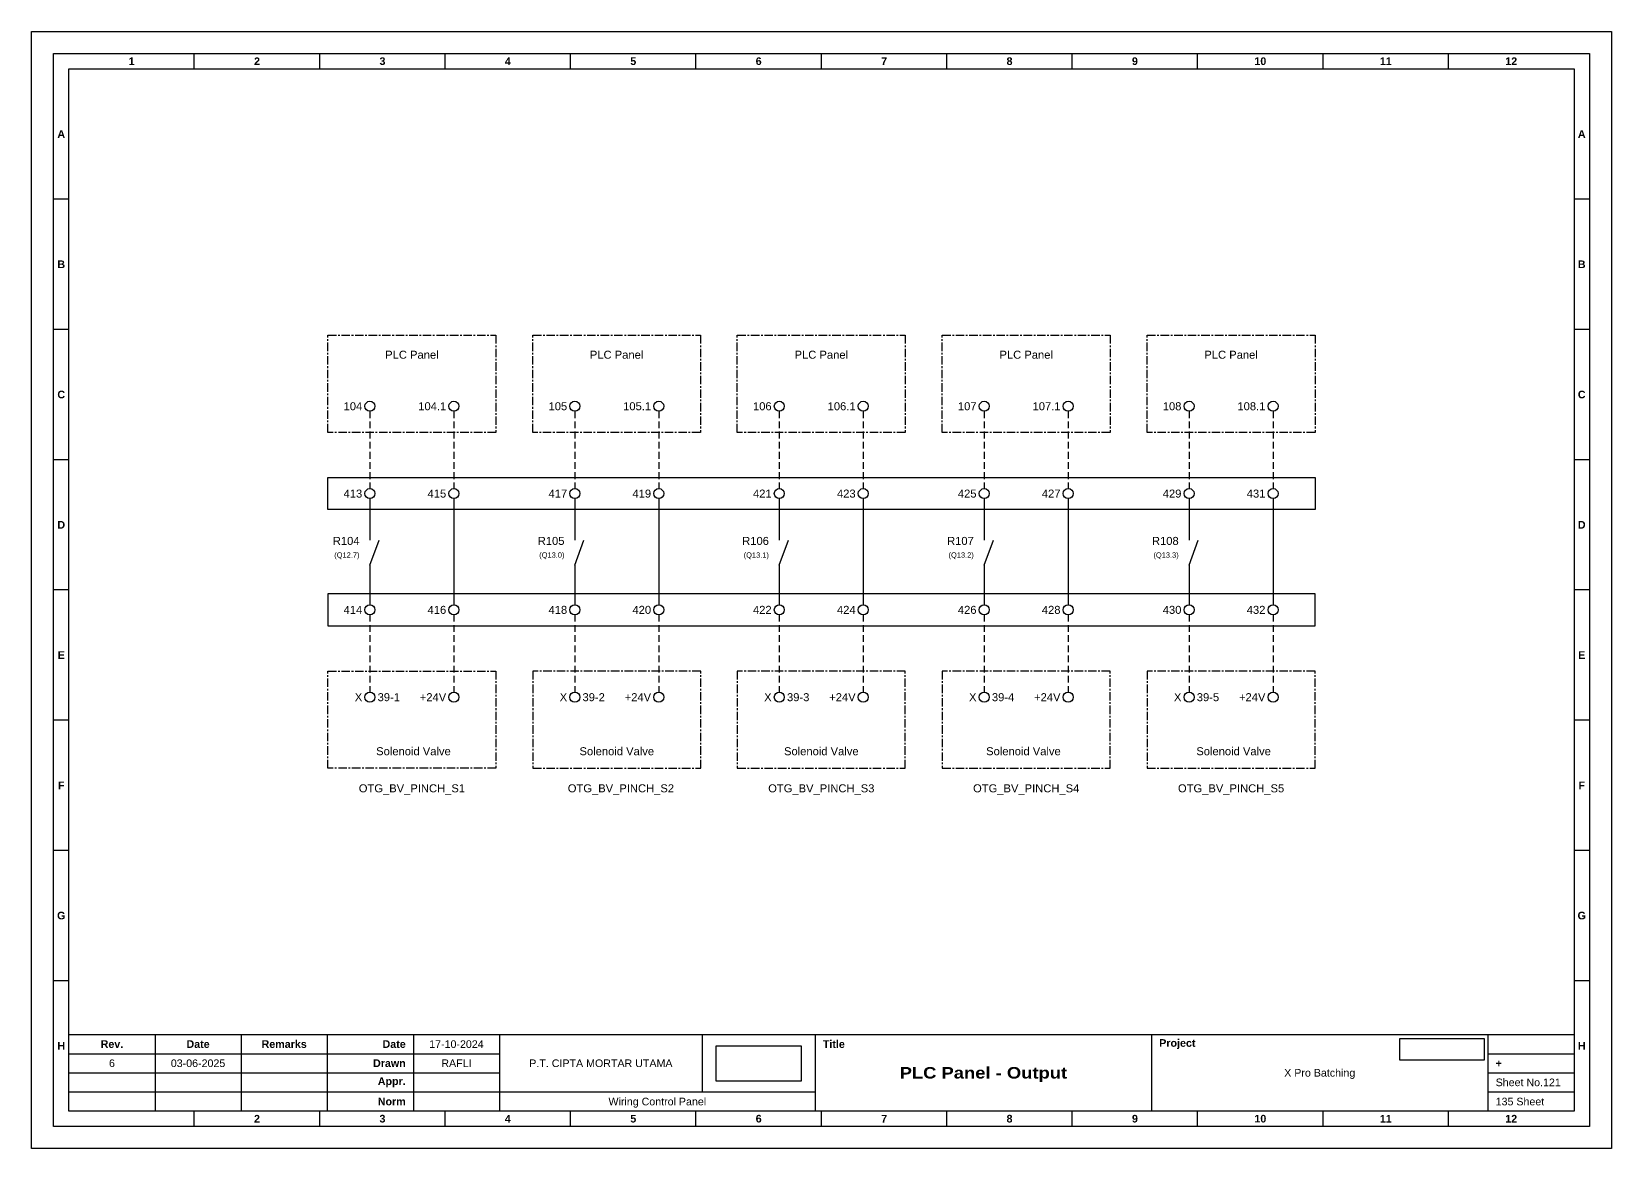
# Model space of a CAD drawing. Header units: millimetres. Extents: x 7759 to 13246, y 5489 to 6217.
# Drawn here: x 11565.7 to 11861.8, y 5747.9 to 5957.2 of the extents above; entities that cross this region are included whole.
import ezdxf
from ezdxf.enums import TextEntityAlignment as Align

# ---------------------------------------------------------------- set-up
doc = ezdxf.new("R2010")
doc.units = ezdxf.units.MM
doc.linetypes.add('CENTER', pattern=[50.8, 31.75, -6.35, 6.35, -6.35])
doc.linetypes.add('HIDDEN', pattern=[9.525, 6.35, -3.175])
doc.styles.add('Bold', font='ariblk.ttf', dxfattribs={"height": 25.4})
doc.styles.get("Standard").update_dxf_attribs({"font": 'arial.ttf'})
picture_1 = doc.add_image_def('image1.png', size_in_pixel=(2048, 847))
picture_2 = doc.add_image_def('image2.png', size_in_pixel=(2092, 542))

# ---------------------------------------------------------------- blocks, each defined once
blk = doc.blocks.new('KOP MU PROJECT')
at = {"color": 6, "ltscale": 50}
for p, q in [((27.74, 184.05), (27.74, 186.66)), ((49.13, 184.05), (49.13, 186.66)), ((70.51, 184.05), (70.51, 186.66)), ((91.89, 184.05), (91.89, 186.66)), ((113.27, 184.05), (113.27, 186.66)), ((134.66, 184.05), (134.66, 186.66)), ((156.04, 184.05), (156.04, 186.66)), ((177.42, 184.05), (177.42, 186.66)), ((198.8, 184.05), (198.8, 186.66)), ((220.19, 184.05), (220.19, 186.66)), ((241.57, 184.05), (241.57, 186.66)), ((6.36, 161.84), (3.75, 161.84)), ((265.59, 161.84), (262.98, 161.84)), ((6.36, 139.63), (3.75, 139.63)), ((265.59, 139.63), (262.98, 139.63)), ((6.36, 117.42), (3.75, 117.42)), ((265.59, 117.42), (262.98, 117.42)), ((6.36, 95.22), (3.75, 95.22)), ((265.59, 95.22), (262.98, 95.22)), ((6.36, 73.01), (3.75, 73.01)), ((265.59, 73.01), (262.98, 73.01)), ((6.36, 50.8), (3.75, 50.8)), ((265.59, 50.8), (262.98, 50.8)), ((6.36, 28.59), (3.75, 28.59)), ((265.59, 28.59), (262.98, 28.59)), ((27.74, 3.75), (27.74, 6.36)), ((49.13, 3.75), (49.13, 6.36)), ((70.51, 3.75), (70.51, 6.36)), ((91.89, 3.75), (91.89, 6.36)), ((113.27, 3.75), (113.27, 6.36)), ((134.66, 3.75), (134.66, 6.36)), ((156.04, 3.75), (156.04, 6.36)), ((177.42, 3.75), (177.42, 6.36)), ((198.8, 3.75), (198.8, 6.36)), ((220.19, 3.75), (220.19, 6.36)), ((241.57, 3.75), (241.57, 6.36))]:
    blk.add_line(p, q, dxfattribs=at)
at = {"ltscale": 50}
for p, q in [((6.36, 19.41), (262.98, 19.41)), ((21.04, 19.41), (21.04, 6.36)), ((35.72, 19.41), (35.72, 6.36)), ((50.41, 19.41), (50.41, 6.36)), ((65.09, 19.41), (65.09, 6.36)), ((79.77, 19.41), (79.77, 6.36)), ((114.35, 19.41), (114.35, 9.62)), ((133.6, 19.41), (133.6, 6.36)), ((190.95, 19.41), (190.95, 6.36)), ((248.3, 19.41), (248.3, 6.36)), ((6.36, 16.15), (79.77, 16.15)), ((248.3, 16.15), (262.98, 16.15)), ((6.36, 12.89), (79.77, 12.89)), ((248.3, 12.89), (262.98, 12.89)), ((6.36, 9.62), (133.6, 9.62)), ((248.3, 9.62), (262.98, 9.62))]:
    blk.add_line(p, q, dxfattribs=at)
at = {"color": 1, "ltscale": 50}
blk.add_lwpolyline([(269.34, 0), (0, 0), (0, 190.41), (269.34, 190.41)], close=True, dxfattribs=at)
at = {"color": 6, "ltscale": 50}
for points in [[(265.59, 3.75), (3.75, 3.75), (3.75, 186.66), (265.59, 186.66)], [(262.98, 6.36), (6.36, 6.36), (6.36, 184.05), (262.98, 184.05)]]:
    blk.add_lwpolyline(points, close=True, dxfattribs=at)
at = {"ltscale": 50, "char_height": 1.305, "attachment_point": 4}
for s, width, heights, insert in [('\\pxqc;{\\fArial|b1|i0|c0|p34;1}', 21.3825, [2.51], (6.36, 185.36)), ('\\pxqc;{\\fArial|b1|i0|c0|p34;2}', 21.3825, [2.51], (27.74, 185.36)), ('\\pxqc;{\\fArial|b1|i0|c0|p34;3}', 21.3825, [2.51], (49.13, 185.36)), ('\\pxqc;{\\fArial|b1|i0|c0|p34;4}', 21.3825, [2.51], (70.51, 185.36)), ('\\pxqc;{\\fArial|b1|i0|c0|p34;5}', 21.3825, [2.51], (91.89, 185.36)), ('\\pxqc;{\\fArial|b1|i0|c0|p34;6}', 21.3825, [2.51], (113.27, 185.36)), ('\\pxqc;{\\fArial|b1|i0|c0|p34;7}', 21.3825, [2.51], (134.66, 185.36)), ('\\pxqc;{\\fArial|b1|i0|c0|p34;8}', 21.3825, [2.51], (156.04, 185.36)), ('\\pxqc;{\\fArial|b1|i0|c0|p34;9}', 21.3825, [2.51], (177.42, 185.36)), ('\\pxqc;{\\fArial|b1|i0|c0|p34;10}', 21.3825, [2.51], (198.8, 185.36)), ('\\pxqc;{\\fArial|b1|i0|c0|p34;11}', 21.3825, [2.51], (220.19, 185.36)), ('\\pxqc;{\\fArial|b1|i0|c0|p34;12}', 21.3825, [2.51], (241.57, 185.36)), ('\\pxqc;{\\fArial|b1|i0|c0|p34;A}', 2.61, [2.51], (3.75, 172.95)), ('\\pxqc;{\\fArial|b1|i0|c0|p34;A}', 2.61, [2.51], (262.98, 172.95)), ('\\pxqc;{\\fArial|b1|i0|c0|p34;B}', 2.61, [2.51], (3.75, 150.74)), ('\\pxqc;{\\fArial|b1|i0|c0|p34;B}', 2.61, [2.51], (262.98, 150.74)), ('\\pxqc;{\\fArial|b1|i0|c0|p34;C}', 2.61, [2.51], (3.75, 128.53)), ('\\pxqc;{\\fArial|b1|i0|c0|p34;C}', 2.61, [2.51], (262.98, 128.53)), ('\\pxqc;{\\fArial|b1|i0|c0|p34;D}', 2.61, [2.51], (3.75, 106.32)), ('\\pxqc;{\\fArial|b1|i0|c0|p34;D}', 2.61, [2.51], (262.98, 106.32)), ('\\pxqc;{\\fArial|b1|i0|c0|p34;E}', 2.61, [2.51], (3.75, 84.11)), ('\\pxqc;{\\fArial|b1|i0|c0|p34;E}', 2.61, [2.51], (262.98, 84.11)), ('\\pxqc;{\\fArial|b1|i0|c0|p34;F}', 2.61, [2.51], (3.75, 61.9)), ('\\pxqc;{\\fArial|b1|i0|c0|p34;F}', 2.61, [2.51], (262.98, 61.9)), ('\\pxqc;{\\fArial|b1|i0|c0|p34;G}', 2.61, [2.51], (3.75, 39.69)), ('\\pxqc;{\\fArial|b1|i0|c0|p34;G}', 2.61, [2.51], (262.98, 39.69)), ('\\pxqc;{\\fArial|b1|i0|c0|p34;H}', 2.61, [2.51], (3.75, 17.47)), ('\\pxqc;{\\fArial|b1|i0|c0|p34;Rev.}', 14.6811, [2.88], (6.36, 17.78)), ('\\pxqc;{\\fArial|b1|i0|c0|p34;Date}', 14.6811, [2.88], (21.04, 17.78)), ('\\pxqc;{\\fArial|b1|i0|c0|p34;Remarks}', 14.6811, [2.88], (35.72, 17.78)), ('\\pxqr;{\\fArial|b1|i0|c0|p34;Date}', 13.3761, [2.88], (50.41, 17.78)), ('\\pxql;{\\fArial|b1|i0|c0|p34;Title}', 50.2419, [2.88], (134.9, 17.78)), ('\\pxql;{\\fArial|b1|i0|c0|p34;Project}', 50.2419, [2.88], (192.25, 17.78)), ('\\pxqc;{\\fArial|b1|i0|c0|p34;H}', 2.61, [2.51], (262.98, 17.47)), ('\\pxqr;{\\fArial|b1|i0|c0|p34;Drawn}', 13.3761, [2.88], (50.41, 14.52)), ('\\pxql;{\\fArial|b1|i0|c0|p34;+}', 14.6811, [2.88], (249.61, 14.52)), ('\\pxqr;{\\fArial|b1|i0|c0|p34;Appr.}', 13.3761, [2.88], (50.41, 11.26)), ('\\pxqr;{\\fArial|b1|i0|c0|p34;Norm}', 13.3761, [2.88], (50.41, 7.99)), ('\\pxqc;{\\fArial|b1|i0|c0|p34;2}', 21.3825, [2.51], (27.74, 5.06)), ('\\pxqc;{\\fArial|b1|i0|c0|p34;3}', 21.3825, [2.51], (49.13, 5.06)), ('\\pxqc;{\\fArial|b1|i0|c0|p34;4}', 21.3825, [2.51], (70.51, 5.06)), ('\\pxqc;{\\fArial|b1|i0|c0|p34;5}', 21.3825, [2.51], (91.89, 5.06)), ('\\pxqc;{\\fArial|b1|i0|c0|p34;6}', 21.3825, [2.51], (113.27, 5.06)), ('\\pxqc;{\\fArial|b1|i0|c0|p34;7}', 21.3825, [2.51], (134.66, 5.06)), ('\\pxqc;{\\fArial|b1|i0|c0|p34;8}', 21.3825, [2.51], (156.04, 5.06)), ('\\pxqc;{\\fArial|b1|i0|c0|p34;9}', 21.3825, [2.51], (177.42, 5.06)), ('\\pxqc;{\\fArial|b1|i0|c0|p34;10}', 21.3825, [2.51], (198.8, 5.06)), ('\\pxqc;{\\fArial|b1|i0|c0|p34;11}', 21.3825, [2.51], (220.19, 5.06)), ('\\pxqc;{\\fArial|b1|i0|c0|p34;12}', 21.3825, [2.51], (241.57, 5.06))]:
    blk.add_mtext_dynamic_manual_height_columns(s, width=width, gutter_width=0.0326, heights=heights, dxfattribs=dict(at, insert=insert))
at = {"ltscale": 50}
for tag, p in [('DATECREATED', (72.43, 17.78)), ('REV', (13.7, 14.52)), ('REVDATE', (28.38, 14.52)), ('REMARKS', (43.06, 14.52)), ('DRAWN', (72.43, 14.52)), ('COMPANY', (97.06, 14.52)), ('PROJECT', (219.62, 12.89)), ('APPR', (72.43, 11.26)), ('NORM', (72.43, 7.99)), ('DRAWINGCATEGORY', (106.68, 7.99)), ('DESCRIPTION', (162.27, 10.03))]:
    blk.add_attdef(tag, text='', height=1.3, dxfattribs=at).set_placement(p, align=Align.MIDDLE_CENTER)
at = {"ltscale": 50, "style": 'Bold'}
blk.add_attdef('TITLE', text='', height=1.96, dxfattribs=at).set_placement((162.27, 12.89), align=Align.MIDDLE_CENTER)
at = {"ltscale": 50}
for tag, p in [('SHEETNUMBER', (249.61, 11.26)), ('TOTALSHEET', (249.61, 7.99))]:
    blk.add_attdef(tag, text='', height=1.3, dxfattribs=at).set_placement(p, align=Align.MIDDLE_LEFT)
image = blk.add_image(picture_1, insert=(116.72, 11.48), size_in_units=(14.5, 6), dxfattribs=at)
image.dxf.flags = 15
image = blk.add_image(picture_2, insert=(233.29, 15.04), size_in_units=(14.36, 3.72), dxfattribs=at)
image.dxf.flags = 15

msp = doc.modelspace()

# ---------------------------------------------------------------- linework, layer by layer
at = {"linetype": 'HIDDEN', "ltscale": 0.2}
for p, q in [((11629.09, 5886.04), (11629.09, 5871.55)), ((11644.83, 5886.04), (11644.83, 5871.55)), ((11667.49, 5886.04), (11667.49, 5871.55)), ((11683.23, 5886.04), (11683.23, 5871.55)), ((11705.82, 5886.04), (11705.82, 5871.55)), ((11721.55, 5886.04), (11721.55, 5871.55)), ((11744.22, 5886.04), (11744.22, 5871.55)), ((11759.96, 5886.04), (11759.96, 5871.55)), ((11782.62, 5886.04), (11782.62, 5871.55)), ((11798.36, 5886.04), (11798.36, 5871.55)), ((11629.09, 5847.88), (11629.09, 5833.39)), ((11644.83, 5847.88), (11644.83, 5833.39)), ((11667.49, 5847.88), (11667.49, 5833.39)), ((11683.23, 5847.88), (11683.23, 5833.39)), ((11705.82, 5847.88), (11705.82, 5833.39)), ((11721.55, 5847.88), (11721.55, 5833.39)), ((11744.22, 5847.88), (11744.22, 5833.39)), ((11759.96, 5847.88), (11759.96, 5833.39)), ((11782.62, 5847.88), (11782.62, 5833.39)), ((11798.36, 5847.88), (11798.36, 5833.39))]:
    msp.add_line(p, q, dxfattribs=at)
at = {"ltscale": 0.2}
for p, q in [((11629.09, 5869.67), (11629.09, 5861.91)), ((11644.83, 5869.67), (11644.83, 5849.76)), ((11667.49, 5869.67), (11667.49, 5861.91)), ((11683.23, 5869.67), (11683.23, 5849.76)), ((11705.82, 5869.67), (11705.82, 5861.91)), ((11721.55, 5869.67), (11721.55, 5849.76)), ((11744.22, 5869.67), (11744.22, 5861.91)), ((11759.96, 5869.67), (11759.96, 5849.76)), ((11782.62, 5869.67), (11782.62, 5861.91)), ((11798.36, 5869.67), (11798.36, 5849.76)), ((11629.09, 5857.21), (11630.8, 5861.91)), ((11667.49, 5857.21), (11669.2, 5861.91)), ((11705.82, 5857.21), (11707.53, 5861.91)), ((11744.22, 5857.21), (11745.93, 5861.91)), ((11782.62, 5857.21), (11784.33, 5861.91)), ((11629.09, 5857.21), (11629.09, 5849.76)), ((11667.49, 5857.21), (11667.49, 5849.76)), ((11705.82, 5857.21), (11705.82, 5849.76)), ((11744.22, 5857.21), (11744.22, 5849.76)), ((11782.62, 5857.21), (11782.62, 5849.76))]:
    msp.add_line(p, q, dxfattribs=at)
at = {"linetype": 'CENTER', "ltscale": 0.05}
for points in [[(11621.22, 5900.3), (11652.7, 5900.3), (11652.7, 5882.08), (11621.22, 5882.08)], [(11659.63, 5900.3), (11691.02, 5900.3), (11691.02, 5882.08), (11659.63, 5882.08)], [(11697.95, 5900.3), (11729.42, 5900.3), (11729.42, 5882.08), (11697.95, 5882.08)], [(11736.35, 5900.3), (11767.82, 5900.3), (11767.82, 5882.08), (11736.35, 5882.08)], [(11774.75, 5900.3), (11806.23, 5900.3), (11806.23, 5882.08), (11774.75, 5882.08)], [(11621.22, 5837.35), (11652.7, 5837.35), (11652.7, 5819.12), (11621.22, 5819.12)], [(11659.63, 5819.12), (11691.1, 5819.12), (11691.1, 5837.35), (11659.63, 5837.35)], [(11697.95, 5819.12), (11729.42, 5819.12), (11729.42, 5837.35), (11697.95, 5837.35)], [(11736.35, 5819.12), (11767.82, 5819.12), (11767.82, 5837.35), (11736.35, 5837.35)], [(11774.75, 5819.12), (11806.23, 5819.12), (11806.23, 5837.35), (11774.75, 5837.35)]]:
    msp.add_lwpolyline(points, close=True, dxfattribs=at)
at = {"ltscale": 0.05}
for points in [[(11621.22, 5873.61), (11806.23, 5873.61), (11806.23, 5867.6), (11621.22, 5867.6)], [(11621.22, 5845.81), (11806.23, 5845.81), (11806.23, 5851.82), (11621.22, 5851.82)]]:
    msp.add_lwpolyline(points, close=True, dxfattribs=at)
for centre in [(11629.09, 5886.98), (11644.83, 5886.98), (11667.49, 5886.98), (11683.23, 5886.98), (11705.82, 5886.98), (11721.55, 5886.98), (11744.22, 5886.98), (11759.96, 5886.98), (11782.62, 5886.98), (11798.36, 5886.98), (11629.09, 5870.61), (11644.83, 5870.61), (11667.49, 5870.61), (11683.23, 5870.61), (11705.82, 5870.61), (11721.55, 5870.61), (11744.22, 5870.61), (11759.96, 5870.61), (11782.62, 5870.61), (11798.36, 5870.61), (11629.09, 5848.82), (11644.83, 5848.82), (11667.49, 5848.82), (11683.23, 5848.82), (11705.82, 5848.82), (11721.55, 5848.82), (11744.22, 5848.82), (11759.96, 5848.82), (11782.62, 5848.82), (11798.36, 5848.82), (11629.09, 5832.45), (11644.83, 5832.45), (11667.49, 5832.45), (11683.23, 5832.45), (11705.82, 5832.45), (11721.55, 5832.45), (11744.22, 5832.45), (11759.96, 5832.45), (11782.62, 5832.45), (11798.36, 5832.45)]:
    msp.add_circle(centre, 0.938)

# ---------------------------------------------------------------- block references
at = {"xscale": 1.099296583304004, "yscale": 1.099296583304004, "zscale": 1.099296583304004}
msp.add_blockref('KOP MU PROJECT', (11565.68, 5747.88), dxfattribs=at).add_auto_attribs({'TITLE': 'PLC Panel - Output', 'PROJECT': 'X Pro Batching', 'COMPANY': 'P.T. CIPTA MORTAR UTAMA', 'DRAWINGCATEGORY': 'Wiring Control Panel', 'DRAWN': 'RAFLI', 'DATECREATED': '17-10-2024', 'REVDATE': '03-06-2025', 'REV': '6', 'SHEETNUMBER': 'Sheet No.121', 'TOTALSHEET': '135 Sheet'})

# ---------------------------------------------------------------- texts
for s, p in [('PLC Panel', (11636.96, 5897.39)), ('PLC Panel', (11675.32, 5897.39)), ('PLC Panel', (11713.69, 5897.39)), ('PLC Panel', (11752.09, 5897.39)), ('PLC Panel', (11790.49, 5897.39)), ('OTG_BV_PINCH_S1', (11636.96, 5816.12)), ('OTG_BV_PINCH_S2', (11676.13, 5816.12)), ('OTG_BV_PINCH_S3', (11713.69, 5816.12)), ('OTG_BV_PINCH_S4', (11752.09, 5816.12)), ('OTG_BV_PINCH_S5', (11790.49, 5816.12))]:
    msp.add_text(s, height=1.5).set_placement(p, align=Align.TOP_CENTER)
for s, height, p in [('104', 1.5, (11627.65, 5886.98)), ('104.1', 1.5, (11643.39, 5886.98)), ('105', 1.5, (11666.06, 5886.98)), ('105.1', 1.5, (11681.79, 5886.98)), ('106', 1.5, (11704.38, 5886.98)), ('106.1', 1.5, (11720.12, 5886.98)), ('107', 1.5, (11742.78, 5886.98)), ('107.1', 1.5, (11758.52, 5886.98)), ('108', 1.5, (11781.18, 5886.98)), ('108.1', 1.5, (11796.92, 5886.98)), ('413', 1.5, (11627.65, 5870.61)), ('415', 1.5, (11643.39, 5870.61)), ('417', 1.5, (11666.06, 5870.61)), ('419', 1.5, (11681.79, 5870.61)), ('421', 1.5, (11704.38, 5870.61)), ('423', 1.5, (11720.12, 5870.61)), ('425', 1.5, (11742.78, 5870.61)), ('427', 1.5, (11758.52, 5870.61)), ('429', 1.5, (11781.18, 5870.61)), ('431', 1.5, (11796.92, 5870.61)), ('R104', 1.5, (11627.14, 5861.74)), ('(Q12.7)', 1, (11627.14, 5859.09)), ('R105', 1.5, (11665.55, 5861.74)), ('(Q13.0)', 1, (11665.55, 5859.09)), ('R106', 1.5, (11703.87, 5861.74)), ('(Q13.1)', 1, (11703.87, 5859.09)), ('R107', 1.5, (11742.27, 5861.74)), ('(Q13.2)', 1, (11742.27, 5859.09)), ('R108', 1.5, (11780.67, 5861.74)), ('(Q13.3)', 1, (11780.67, 5859.09)), ('414', 1.5, (11627.65, 5848.82)), ('416', 1.5, (11643.39, 5848.82)), ('418', 1.5, (11666.06, 5848.82)), ('420', 1.5, (11681.79, 5848.82)), ('422', 1.5, (11704.38, 5848.82)), ('424', 1.5, (11720.12, 5848.82)), ('426', 1.5, (11742.78, 5848.82)), ('428', 1.5, (11758.52, 5848.82)), ('430', 1.5, (11781.18, 5848.82)), ('432', 1.5, (11796.92, 5848.82)), ('X', 1.5, (11627.65, 5832.45)), ('+24V', 1.5, (11643.39, 5832.45)), ('X', 1.5, (11666.06, 5832.45)), ('+24V', 1.5, (11681.79, 5832.45)), ('X', 1.5, (11704.38, 5832.45)), ('+24V', 1.5, (11720.12, 5832.45)), ('X', 1.5, (11742.78, 5832.45)), ('+24V', 1.5, (11758.52, 5832.45)), ('X', 1.5, (11781.18, 5832.45)), ('+24V', 1.5, (11796.92, 5832.45))]:
    msp.add_text(s, height=height).set_placement(p, align=Align.MIDDLE_RIGHT)
for s, p in [('39-1', (11630.53, 5832.45)), ('39-2', (11668.93, 5832.45)), ('39-3', (11707.26, 5832.45)), ('39-4', (11745.66, 5832.45)), ('39-5', (11784.06, 5832.45))]:
    msp.add_text(s, height=1.5).set_placement(p, align=Align.MIDDLE_LEFT)
for p in [(11637.25, 5821.12), (11675.36, 5821.12), (11713.69, 5821.12), (11751.57, 5821.12), (11790.96, 5821.12)]:
    msp.add_text('Solenoid Valve', height=1.5).set_placement(p, align=Align.BOTTOM_CENTER)

doc.saveas('drawing.dxf')
